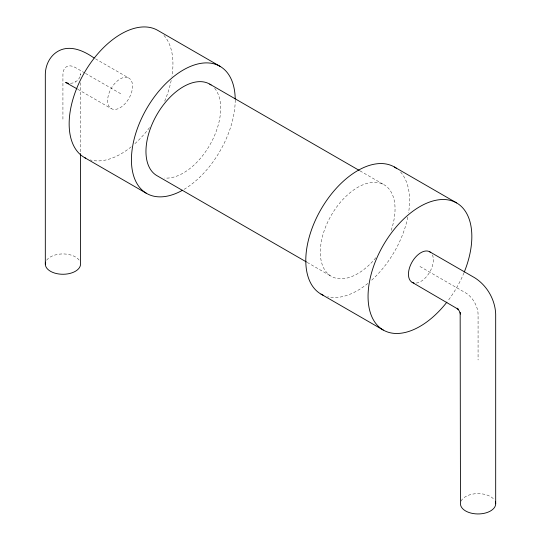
<?xml version="1.0" encoding="UTF-8"?>
<svg xmlns="http://www.w3.org/2000/svg" width="541" height="541" viewBox="0 0 541 541"><rect width="100%" height="100%" fill="white"/><g stroke="black" fill="none" stroke-linecap="round" stroke-linejoin="round"><path stroke-width="0.41" stroke-dasharray="2.71 2.03" d="M70.506 83.341C75.977 83.145 80.717 78.391 80.683 73.745L80.541 76.768M75.584 81.819L75.179 82.056M360.022 170.882L384.103 184.779M95.514 58.841L128.9 78.12A17.616 10.171 -60 0 1 123.321 105.4A17.616 10.171 -60 0 1 108.065 96.596A17.616 10.171 -60 0 1 128.9 78.12M84.809 73.001L75.382 67.557A17.616 10.171 60 0 0 62.925 74.746L62.925 120.291M85.532 73.42L121.049 93.924M419.951 266.497L465.618 292.857A17.616 10.171 60 0 1 478.075 314.429L478.075 359.968M77.789 89.285L111.29 108.626M307.187 262.405L331.261 276.302M80.541 82.678L80.541 152.718M46.654 260.207A17.616 10.171 0 0 1 64.081 253.952A17.616 10.171 0 0 1 79.94 261.465M163.93 35.422A73.387 42.374 -60 0 1 171.943 76.247M171.172 80.494A73.387 42.374 -60 0 1 164.119 102.472M149.499 127.615A73.387 42.374 -60 0 1 134.479 144.048M131.186 146.834A73.387 42.374 -60 0 1 90.239 159.926M235.213 99.916A73.387 42.374 -60 0 1 183.994 189.404M214.662 88.291A52.842 30.506 -60 0 1 210.415 143.933A52.842 30.506 -60 0 1 164.64 178.023M375.833 257.766A52.842 30.506 -60 0 1 320.887 259.281A52.842 30.506 -60 0 1 363.572 184.535A52.842 30.506 -60 0 1 390.629 231.866M461.06 501.149A17.616 10.171 0 0 1 476.919 493.635A17.616 10.171 0 0 1 494.346 499.891M432.415 254.899A17.616 10.171 -60 0 1 429.71 272.13A17.616 10.171 -60 0 1 416.137 283.085M463.989 272.772A73.387 42.374 -60 0 1 447.907 300.843M400.563 172.038A73.387 42.374 -60 0 1 408.57 212.863M407.806 217.11A73.387 42.374 -60 0 1 371.112 280.664M367.819 283.457A73.387 42.374 -60 0 1 327.657 296.752M465.591 307.227L465.591 307.227"/><path stroke-width="0.81" d="M68.727 83.456L65.637 82.435L77.059 88.866M220.011 66.32L157.742 30.37A73.387 42.374 -60 0 0 83.679 73.921A73.387 42.374 -60 0 0 85.742 158.222M394.375 166.986L456.645 202.936M209.739 84.119L359.298 170.462M94.06 58.002C83.862 50.766 69.769 44.328 57.752 51.402C49.731 56.136 45.41 65.299 45.316 74.415L45.316 264.103M429.71 251.788L474.714 277.77C487.008 285.533 495.11 299.565 495.684 314.098L495.684 503.779M412.1 282.301L458.2 309.256L457.213 308.208L459.228 310.933L460.574 314.037L460.161 312.657L460.459 503.779A17.616 10.171 0 0 0 479.799 513.903A17.616 10.171 0 0 0 495.346 501.798M306.456 261.979L156.897 175.636A52.842 30.506 -60 0 1 157.6 113.434A52.842 30.506 -60 0 1 211.078 84.971M84.355 157.478L146.625 193.435M320.989 294.094L383.258 330.051M80.541 153.556L80.541 264.103A17.616 10.171 0 0 1 61.201 274.219A17.616 10.171 0 0 1 45.654 262.115M182.574 190.222A73.387 42.374 -60 0 1 131.429 159.548A73.387 42.374 -60 0 1 183.068 70.1A73.387 42.374 -60 0 1 235.207 99.057M413.987 282.997A17.616 10.171 -60 0 1 411.816 262.466A17.616 10.171 -60 0 1 430.785 252.586M446.907 302.135A73.387 42.374 -60 0 1 368.915 306.808A73.387 42.374 -60 0 1 429.344 202.138A73.387 42.374 -60 0 1 464.293 272.015M323.092 295.183A73.387 42.374 -60 0 1 320.989 209.353A73.387 42.374 -60 0 1 396.364 168.265"/></g></svg>
